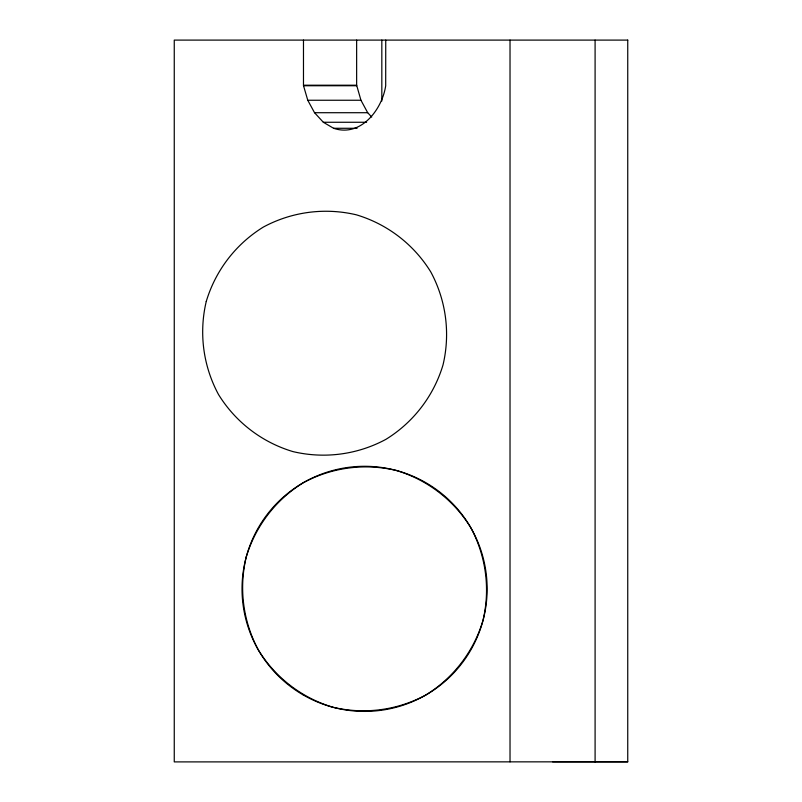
<?xml version="1.0" encoding="UTF-8"?>
<svg xmlns="http://www.w3.org/2000/svg" width="802" height="802" viewBox="0 0 802 802"><rect width="100%" height="100%" fill="white"/><g stroke="black" fill="none" stroke-linecap="round" stroke-linejoin="round"><path stroke-width="1.2" d="M303.477 40.1L303.477 85.212L356.639 85.212L360.94 100.25L367.697 112.711L371.707 117.052M303.477 85.212L303.527 85.744L356.69 85.744M303.527 85.744L307.767 100.25L360.94 100.25M307.767 100.25L314.534 112.711L367.697 112.711M314.534 112.711L323.336 122.265L366.614 122.265M323.336 122.265L333.602 128.28L357.09 128.28M552.558 761.79L627.745 761.79M333.602 128.28C360.499 137.543 382.133 109.784 385.692 85.744L385.742 40.1M595.094 40.1L595.094 761.85M510.022 40.1L510.022 761.85M381.822 40.1L381.822 101.042M356.639 40.1L356.639 85.212M206.244 301.482C198.786 332.96 203.137 366.013 218.495 394.484C235.467 422.022 261.923 442.313 292.91 451.586C324.389 459.055 357.441 454.704 385.912 439.346C413.441 422.363 433.742 395.917 443.015 364.92C450.483 333.452 446.133 300.389 430.774 271.928C413.792 244.389 387.346 224.089 356.349 214.816C324.88 207.357 291.818 211.708 263.347 227.066C235.818 244.039 215.517 270.495 206.244 301.482M246.204 557.129C238.735 588.608 243.086 621.66 258.445 650.131C275.417 677.66 301.873 697.961 332.86 707.234C364.339 714.702 397.391 710.351 425.862 694.993C453.401 678.011 473.701 651.565 482.964 620.568C490.433 589.099 486.082 556.037 470.724 527.566C453.752 500.037 427.296 479.736 396.308 470.463C364.83 463.005 331.777 467.355 303.306 482.714C275.768 499.686 255.477 526.142 246.204 557.129M627.745 40.1L174.255 40.1L174.255 761.9L627.745 761.84L627.745 40.1M303.306 694.993A122.556 122.556 0 0 0 487.145 588.848A122.556 122.556 0 0 0 303.306 482.714A122.556 122.556 0 0 0 303.306 694.993"/></g></svg>
